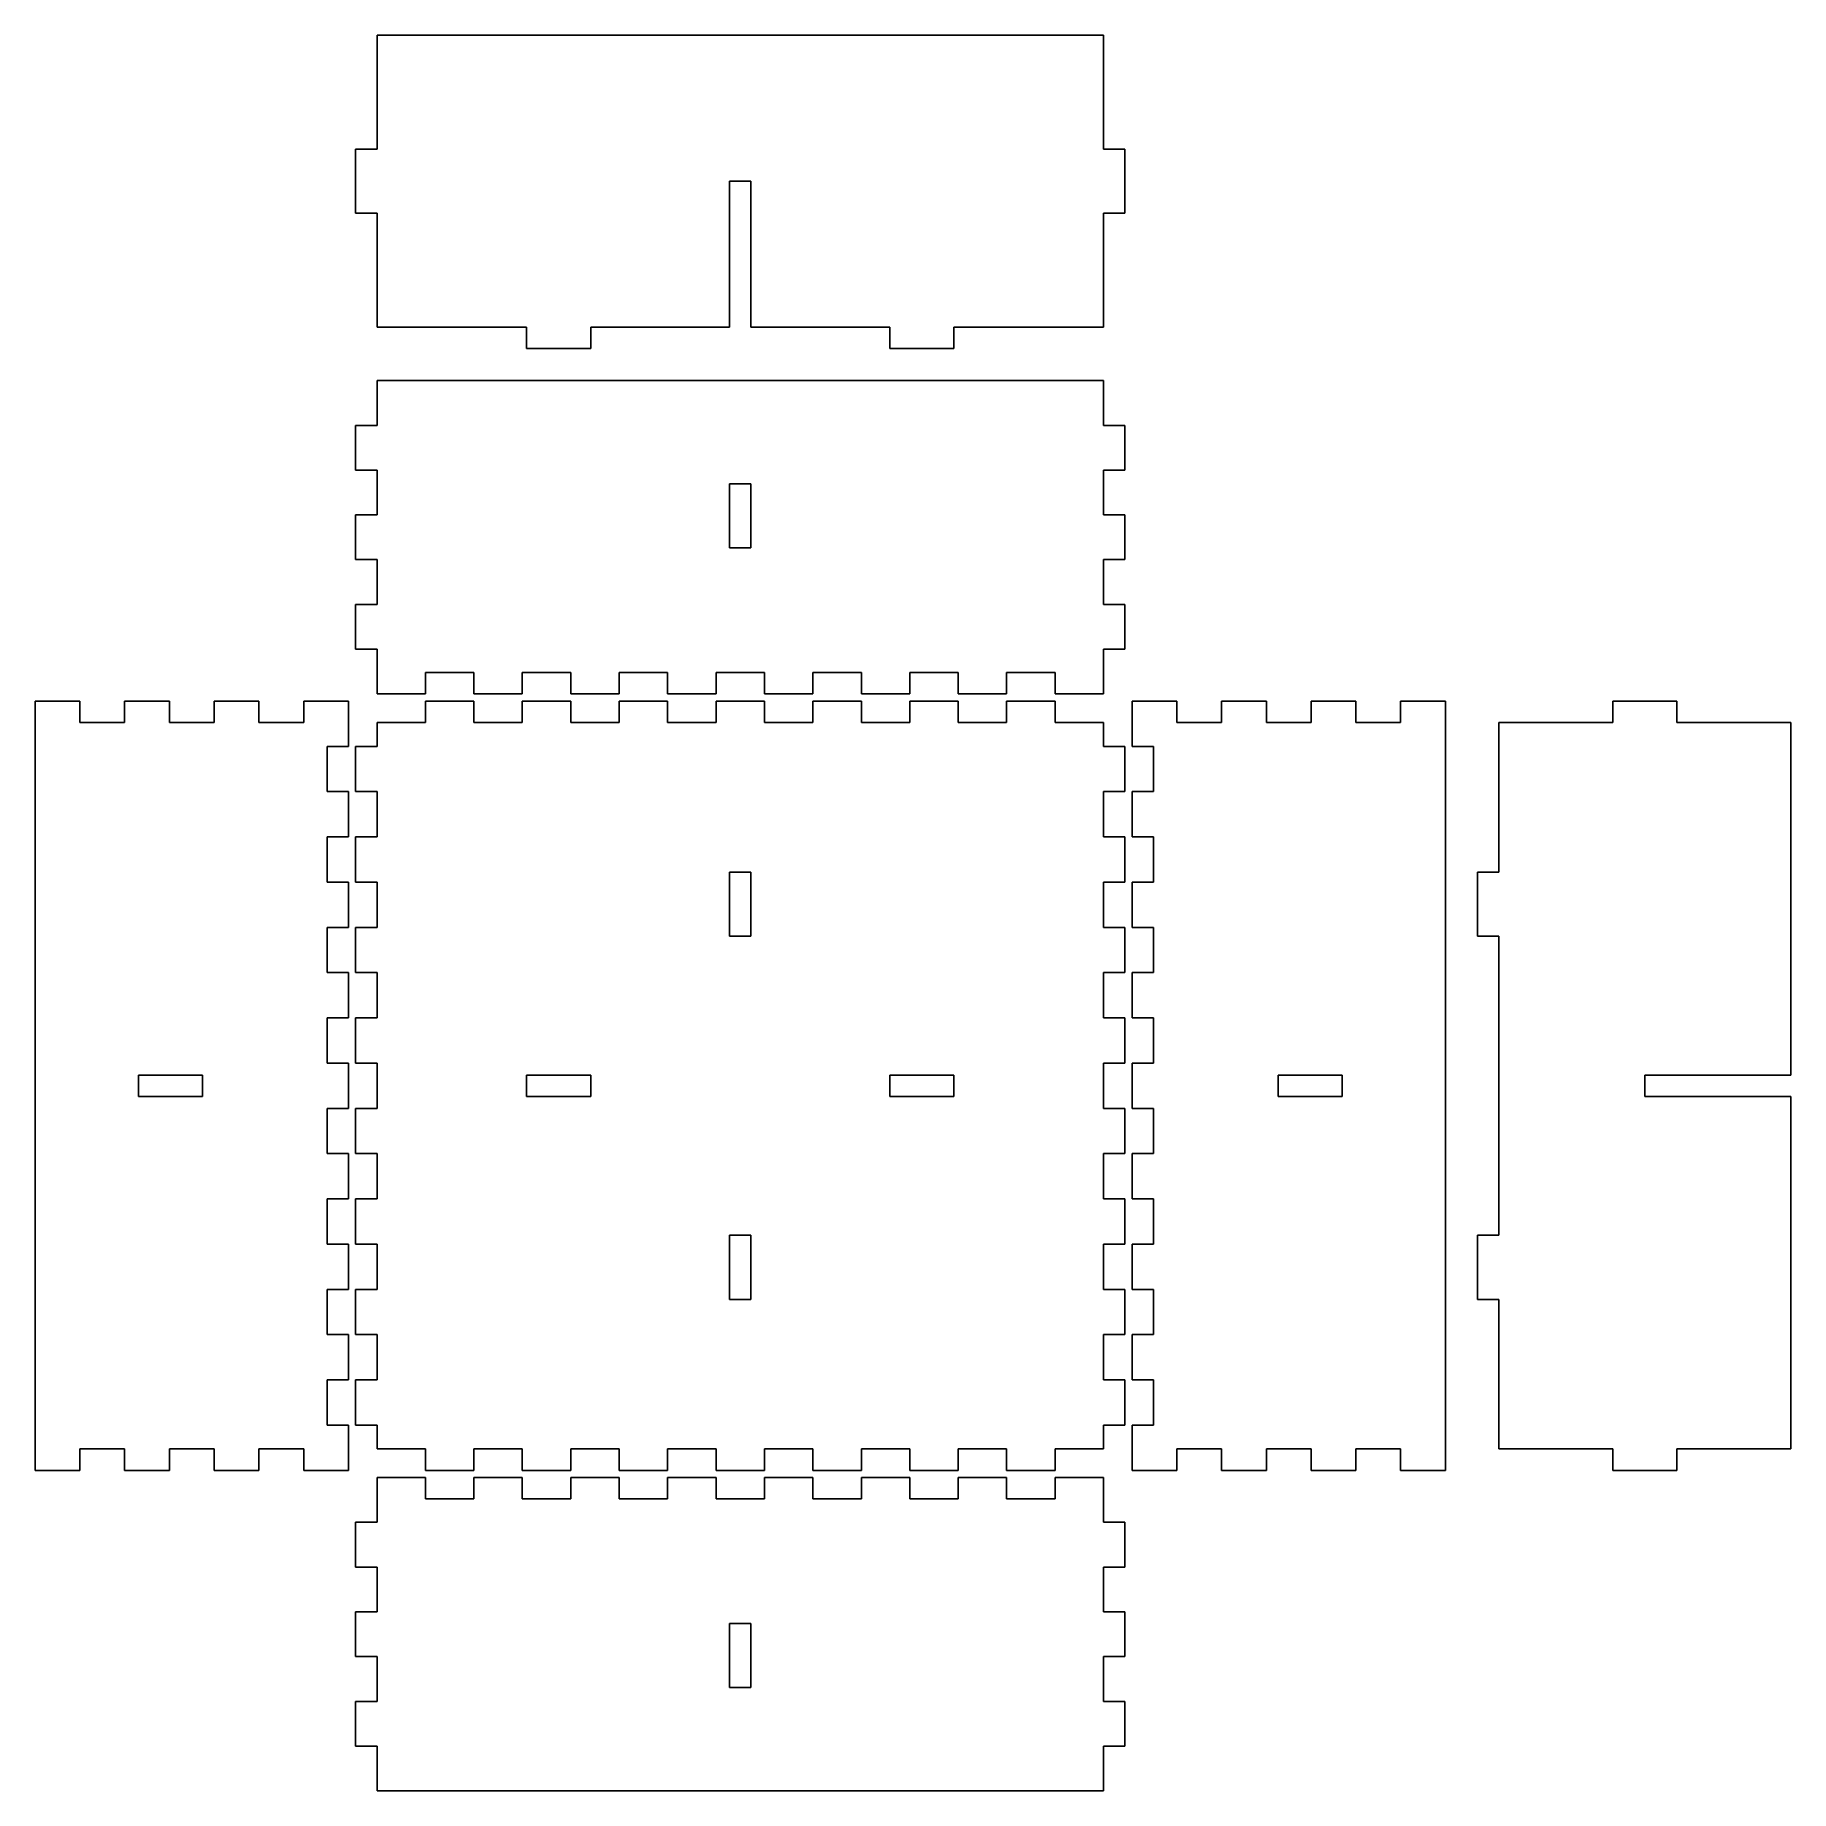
# Model space of a CAD drawing. Header units: metres. Extents: x -99 to 148, y -99 to 148.
import ezdxf

# ---------------------------------------------------------------- set-up
doc = ezdxf.new("R2010")
doc.units = ezdxf.units.M

msp = doc.modelspace()

# ---------------------------------------------------------------- linework, layer by layer
for p, q in [((51, 147.5), (-51, 147.5)), ((-51, 147.5), (-51, 131.5)), ((51, 131.5), (51, 147.5)), ((-51, 131.5), (-54, 131.5)), ((-54, 131.5), (-54, 122.5)), ((54, 131.5), (51, 131.5)), ((54, 122.5), (54, 131.5)), ((-1.5, 106.5), (-1.5, 127)), ((-1.5, 127), (1.5, 127)), ((1.5, 127), (1.5, 106.5)), ((-54, 122.5), (-51, 122.5)), ((-51, 122.5), (-51, 106.5)), ((51, 106.5), (51, 122.5)), ((51, 122.5), (54, 122.5)), ((-51, 106.5), (-30, 106.5)), ((-30, 106.5), (-30, 103.5)), ((-21, 106.5), (-1.5, 106.5)), ((-21, 103.5), (-21, 106.5)), ((1.5, 106.5), (21, 106.5)), ((21, 106.5), (21, 103.5)), ((30, 103.5), (30, 106.5)), ((30, 106.5), (51, 106.5)), ((-30, 103.5), (-21, 103.5)), ((21, 103.5), (30, 103.5)), ((51, 99), (-51, 99)), ((-51, 99), (-51, 92.7143)), ((51, 92.7143), (51, 99)), ((-51, 92.7143), (-54, 92.7143)), ((-54, 92.7143), (-54, 86.4286)), ((54, 92.7143), (51, 92.7143)), ((54, 86.4286), (54, 92.7143)), ((-54, 86.4286), (-51, 86.4286)), ((-51, 86.4286), (-51, 80.1429)), ((51, 80.1429), (51, 86.4286)), ((51, 86.4286), (54, 86.4286)), ((-1.5, 75.5), (-1.5, 84.5)), ((-1.5, 84.5), (1.5, 84.5)), ((1.5, 84.5), (1.5, 75.5)), ((-51, 80.1429), (-54, 80.1429)), ((-54, 80.1429), (-54, 73.8571)), ((54, 80.1429), (51, 80.1429)), ((54, 73.8571), (54, 80.1429)), ((1.5, 75.5), (-1.5, 75.5)), ((-54, 73.8571), (-51, 73.8571)), ((-51, 73.8571), (-51, 67.5714)), ((51, 67.5714), (51, 73.8571)), ((51, 73.8571), (54, 73.8571)), ((-51, 67.5714), (-54, 67.5714)), ((-54, 67.5714), (-54, 61.2857)), ((54, 67.5714), (51, 67.5714)), ((54, 61.2857), (54, 67.5714)), ((-54, 61.2857), (-51, 61.2857)), ((-51, 61.2857), (-51, 55)), ((51, 55), (51, 61.2857)), ((51, 61.2857), (54, 61.2857)), ((-44.2, 58), (-37.4, 58)), ((-44.2, 55), (-44.2, 58)), ((-37.4, 58), (-37.4, 55)), ((-30.6, 55), (-30.6, 58)), ((-30.6, 58), (-23.8, 58)), ((-23.8, 58), (-23.8, 55)), ((-17, 55), (-17, 58)), ((-17, 58), (-10.2, 58)), ((-10.2, 58), (-10.2, 55)), ((-3.39999, 55), (-3.39999, 58)), ((-3.39999, 58), (3.39999, 58)), ((3.39999, 58), (3.39999, 55)), ((10.2, 55), (10.2, 58)), ((10.2, 58), (17, 58)), ((17, 58), (17, 55)), ((23.8, 55), (23.8, 58)), ((23.8, 58), (30.6, 58)), ((30.6, 58), (30.6, 55)), ((37.4, 55), (37.4, 58)), ((37.4, 58), (44.2, 58)), ((44.2, 58), (44.2, 55)), ((-51, 55), (-44.2, 55)), ((-37.4, 55), (-30.6, 55)), ((-23.8, 55), (-17, 55)), ((-10.2, 55), (-3.39999, 55)), ((3.39999, 55), (10.2, 55)), ((17, 55), (23.8, 55)), ((30.6, 55), (37.4, 55)), ((44.2, 55), (51, 55)), ((-92.7143, 54), (-99, 54)), ((-99, 54), (-99, -54)), ((-92.7143, 51), (-92.7143, 54)), ((-80.1429, 54), (-86.4286, 54)), ((-86.4286, 54), (-86.4286, 51)), ((-80.1429, 51), (-80.1429, 54)), ((-67.5714, 54), (-73.8571, 54)), ((-73.8571, 54), (-73.8571, 51)), ((-67.5714, 51), (-67.5714, 54)), ((-55, 54), (-61.2857, 54)), ((-61.2857, 54), (-61.2857, 51)), ((-55, 47.647), (-55, 54)), ((-37.4, 54), (-44.2, 54)), ((-44.2, 54), (-44.2, 51)), ((-37.4, 51), (-37.4, 54)), ((-23.8, 54), (-30.6, 54)), ((-30.6, 54), (-30.6, 51)), ((-23.8, 51), (-23.8, 54)), ((-10.2, 54), (-17, 54)), ((-17, 54), (-17, 51)), ((-10.2, 51), (-10.2, 54)), ((3.39999, 54), (-3.39999, 54)), ((-3.39999, 54), (-3.39999, 51)), ((3.39999, 51), (3.39999, 54)), ((17, 54), (10.2, 54)), ((10.2, 54), (10.2, 51)), ((17, 51), (17, 54)), ((30.6, 54), (23.8, 54)), ((23.8, 54), (23.8, 51)), ((30.6, 51), (30.6, 54)), ((44.2, 54), (37.4, 54)), ((37.4, 54), (37.4, 51)), ((44.2, 51), (44.2, 54)), ((61.2857, 54), (55, 54)), ((55, 54), (55, 47.647)), ((61.2857, 51), (61.2857, 54)), ((73.8571, 54), (67.5714, 54)), ((67.5714, 54), (67.5714, 51)), ((73.8571, 51), (73.8571, 54)), ((86.4286, 54), (80.1429, 54)), ((80.1429, 54), (80.1429, 51)), ((86.4286, 51), (86.4286, 54)), ((99, 54), (92.7143, 54)), ((92.7143, 54), (92.7143, 51)), ((99, -54), (99, 54)), ((131.5, 54), (122.5, 54)), ((122.5, 54), (122.5, 51)), ((131.5, 51), (131.5, 54)), ((-86.4286, 51), (-92.7143, 51)), ((-73.8571, 51), (-80.1429, 51)), ((-61.2857, 51), (-67.5714, 51)), ((-44.2, 51), (-51, 51)), ((-51, 51), (-51, 47.647)), ((-30.6, 51), (-37.4, 51)), ((-17, 51), (-23.8, 51)), ((-3.39999, 51), (-10.2, 51)), ((10.2, 51), (3.39999, 51)), ((23.8, 51), (17, 51)), ((37.4, 51), (30.6, 51)), ((51, 51), (44.2, 51)), ((51, 47.647), (51, 51)), ((67.5714, 51), (61.2857, 51)), ((80.1429, 51), (73.8571, 51)), ((92.7143, 51), (86.4286, 51)), ((122.5, 51), (106.5, 51)), ((106.5, 51), (106.5, 30)), ((147.5, 51), (131.5, 51)), ((147.5, 1.5), (147.5, 51)), ((-58, 41.2941), (-58, 47.647)), ((-58, 47.647), (-55, 47.647)), ((-51, 47.647), (-54, 47.647)), ((-54, 47.647), (-54, 41.2941)), ((54, 47.647), (51, 47.647)), ((54, 41.2941), (54, 47.647)), ((55, 47.647), (58, 47.647)), ((58, 47.647), (58, 41.2941)), ((-55, 41.2941), (-58, 41.2941)), ((-55, 34.9412), (-55, 41.2941)), ((-54, 41.2941), (-51, 41.2941)), ((-51, 41.2941), (-51, 34.9412)), ((51, 34.9412), (51, 41.2941)), ((51, 41.2941), (54, 41.2941)), ((58, 41.2941), (55, 41.2941)), ((55, 41.2941), (55, 34.9412)), ((-58, 28.5882), (-58, 34.9412)), ((-58, 34.9412), (-55, 34.9412)), ((-51, 34.9412), (-54, 34.9412)), ((-54, 34.9412), (-54, 28.5882)), ((54, 34.9412), (51, 34.9412)), ((54, 28.5882), (54, 34.9412)), ((55, 34.9412), (58, 34.9412)), ((58, 34.9412), (58, 28.5882)), ((-1.5, 21), (-1.5, 30)), ((-1.5, 30), (1.5, 30)), ((1.5, 30), (1.5, 21)), ((106.5, 30), (103.5, 30)), ((103.5, 30), (103.5, 21)), ((-55, 28.5882), (-58, 28.5882)), ((-55, 22.2353), (-55, 28.5882)), ((-54, 28.5882), (-51, 28.5882)), ((-51, 28.5882), (-51, 22.2353)), ((51, 22.2353), (51, 28.5882)), ((51, 28.5882), (54, 28.5882)), ((58, 28.5882), (55, 28.5882)), ((55, 28.5882), (55, 22.2353)), ((-58, 15.8823), (-58, 22.2353)), ((-58, 22.2353), (-55, 22.2353)), ((-51, 22.2353), (-54, 22.2353)), ((-54, 22.2353), (-54, 15.8823)), ((54, 22.2353), (51, 22.2353)), ((54, 15.8823), (54, 22.2353)), ((55, 22.2353), (58, 22.2353)), ((58, 22.2353), (58, 15.8823)), ((1.5, 21), (-1.5, 21)), ((103.5, 21), (106.5, 21)), ((106.5, 21), (106.5, -21)), ((-55, 15.8823), (-58, 15.8823)), ((-55, 9.5294), (-55, 15.8823)), ((-54, 15.8823), (-51, 15.8823)), ((-51, 15.8823), (-51, 9.5294)), ((51, 9.5294), (51, 15.8823)), ((51, 15.8823), (54, 15.8823)), ((58, 15.8823), (55, 15.8823)), ((55, 15.8823), (55, 9.5294)), ((-58, 3.17647), (-58, 9.5294)), ((-58, 9.5294), (-55, 9.5294)), ((-51, 9.5294), (-54, 9.5294)), ((-54, 9.5294), (-54, 3.17645)), ((54, 9.5294), (51, 9.5294)), ((54, 3.17645), (54, 9.5294)), ((55, 9.5294), (58, 9.5294)), ((58, 9.5294), (58, 3.17647)), ((-55, 3.17647), (-58, 3.17647)), ((-55, -3.17647), (-55, 3.17647)), ((-54, 3.17645), (-51, 3.17645)), ((-51, 3.17645), (-51, -3.17647)), ((51, -3.17647), (51, 3.17645)), ((51, 3.17645), (54, 3.17645)), ((58, 3.17647), (55, 3.17647)), ((55, 3.17647), (55, -3.17647)), ((-84.5, -1.5), (-84.5, 1.5)), ((-84.5, 1.5), (-75.5, 1.5)), ((-75.5, 1.5), (-75.5, -1.5)), ((-30, -1.5), (-30, 1.5)), ((-30, 1.5), (-21, 1.5)), ((-21, 1.5), (-21, -1.5)), ((21, -1.5), (21, 1.5)), ((21, 1.5), (30, 1.5)), ((30, 1.5), (30, -1.5)), ((75.5, -1.5), (75.5, 1.5)), ((75.5, 1.5), (84.5, 1.5)), ((84.5, 1.5), (84.5, -1.5)), ((127, -1.5), (127, 1.5)), ((127, 1.5), (147.5, 1.5)), ((-75.5, -1.5), (-84.5, -1.5)), ((-21, -1.5), (-30, -1.5)), ((30, -1.5), (21, -1.5)), ((84.5, -1.5), (75.5, -1.5)), ((147.5, -1.5), (127, -1.5)), ((147.5, -51), (147.5, -1.5)), ((-58, -9.5294), (-58, -3.17647)), ((-58, -3.17647), (-55, -3.17647)), ((-51, -3.17647), (-54, -3.17647)), ((-54, -3.17647), (-54, -9.5294)), ((54, -3.17647), (51, -3.17647)), ((54, -9.5294), (54, -3.17647)), ((55, -3.17647), (58, -3.17647)), ((58, -3.17647), (58, -9.5294)), ((-55, -9.5294), (-58, -9.5294)), ((-55, -15.8823), (-55, -9.5294)), ((-54, -9.5294), (-51, -9.5294)), ((-51, -9.5294), (-51, -15.8823)), ((51, -15.8823), (51, -9.5294)), ((51, -9.5294), (54, -9.5294)), ((58, -9.5294), (55, -9.5294)), ((55, -9.5294), (55, -15.8823)), ((-58, -22.2353), (-58, -15.8823)), ((-58, -15.8823), (-55, -15.8823)), ((-51, -15.8823), (-54, -15.8823)), ((-54, -15.8823), (-54, -22.2353)), ((54, -15.8823), (51, -15.8823)), ((54, -22.2353), (54, -15.8823)), ((55, -15.8823), (58, -15.8823)), ((58, -15.8823), (58, -22.2353)), ((-1.5, -30), (-1.5, -21)), ((-1.5, -21), (1.5, -21)), ((1.5, -21), (1.5, -30)), ((106.5, -21), (103.5, -21)), ((103.5, -21), (103.5, -30)), ((-55, -22.2353), (-58, -22.2353)), ((-55, -28.5882), (-55, -22.2353)), ((-54, -22.2353), (-51, -22.2353)), ((-51, -22.2353), (-51, -28.5882)), ((51, -28.5882), (51, -22.2353)), ((51, -22.2353), (54, -22.2353)), ((58, -22.2353), (55, -22.2353)), ((55, -22.2353), (55, -28.5882)), ((-58, -34.9412), (-58, -28.5882)), ((-58, -28.5882), (-55, -28.5882)), ((-51, -28.5882), (-54, -28.5882)), ((-54, -28.5882), (-54, -34.9412)), ((54, -28.5882), (51, -28.5882)), ((54, -34.9412), (54, -28.5882)), ((55, -28.5882), (58, -28.5882)), ((58, -28.5882), (58, -34.9412)), ((1.5, -30), (-1.5, -30)), ((103.5, -30), (106.5, -30)), ((106.5, -30), (106.5, -51)), ((-55, -34.9412), (-58, -34.9412)), ((-55, -41.2941), (-55, -34.9412)), ((-54, -34.9412), (-51, -34.9412)), ((-51, -34.9412), (-51, -41.2941)), ((51, -41.2941), (51, -34.9412)), ((51, -34.9412), (54, -34.9412)), ((58, -34.9412), (55, -34.9412)), ((55, -34.9412), (55, -41.2941)), ((-58, -47.647), (-58, -41.2941)), ((-58, -41.2941), (-55, -41.2941)), ((-51, -41.2941), (-54, -41.2941)), ((-54, -41.2941), (-54, -47.647)), ((54, -41.2941), (51, -41.2941)), ((54, -47.647), (54, -41.2941)), ((55, -41.2941), (58, -41.2941)), ((58, -41.2941), (58, -47.647)), ((-55, -47.647), (-58, -47.647)), ((-55, -54), (-55, -47.647)), ((-54, -47.647), (-51, -47.647)), ((-51, -47.647), (-51, -51)), ((51, -51), (51, -47.647)), ((51, -47.647), (54, -47.647)), ((58, -47.647), (55, -47.647)), ((55, -47.647), (55, -54)), ((-92.7143, -51), (-86.4286, -51)), ((-92.7143, -54), (-92.7143, -51)), ((-86.4286, -51), (-86.4286, -54)), ((-80.1429, -54), (-80.1429, -51)), ((-80.1429, -51), (-73.8571, -51)), ((-73.8571, -51), (-73.8571, -54)), ((-67.5714, -54), (-67.5714, -51)), ((-67.5714, -51), (-61.2857, -51)), ((-61.2857, -51), (-61.2857, -54)), ((-51, -51), (-44.2, -51)), ((-44.2, -51), (-44.2, -54)), ((-37.4, -51), (-30.6, -51)), ((-37.4, -54), (-37.4, -51)), ((-30.6, -51), (-30.6, -54)), ((-23.8, -54), (-23.8, -51)), ((-23.8, -51), (-17, -51)), ((-17, -51), (-17, -54)), ((-10.2, -54), (-10.2, -51)), ((-10.2, -51), (-3.39999, -51)), ((-3.39999, -51), (-3.39999, -54)), ((3.39999, -54), (3.39999, -51)), ((3.39999, -51), (10.2, -51)), ((10.2, -51), (10.2, -54)), ((17, -54), (17, -51)), ((17, -51), (23.8, -51)), ((23.8, -51), (23.8, -54)), ((30.6, -54), (30.6, -51)), ((30.6, -51), (37.4, -51)), ((37.4, -51), (37.4, -54)), ((44.2, -54), (44.2, -51)), ((44.2, -51), (51, -51)), ((61.2857, -51), (67.5714, -51)), ((61.2857, -54), (61.2857, -51)), ((67.5714, -51), (67.5714, -54)), ((73.8571, -54), (73.8571, -51)), ((73.8571, -51), (80.1429, -51)), ((80.1429, -51), (80.1429, -54)), ((86.4286, -54), (86.4286, -51)), ((86.4286, -51), (92.7143, -51)), ((92.7143, -51), (92.7143, -54)), ((106.5, -51), (122.5, -51)), ((122.5, -51), (122.5, -54)), ((131.5, -51), (147.5, -51)), ((131.5, -54), (131.5, -51)), ((-99, -54), (-92.7143, -54)), ((-86.4286, -54), (-80.1429, -54)), ((-73.8571, -54), (-67.5714, -54)), ((-61.2857, -54), (-55, -54)), ((-44.2, -54), (-37.4, -54)), ((-30.6, -54), (-23.8, -54)), ((-17, -54), (-10.2, -54)), ((-3.39999, -54), (3.39999, -54)), ((10.2, -54), (17, -54)), ((23.8, -54), (30.6, -54)), ((37.4, -54), (44.2, -54)), ((55, -54), (61.2857, -54)), ((67.5714, -54), (73.8571, -54)), ((80.1429, -54), (86.4286, -54)), ((92.7143, -54), (99, -54)), ((122.5, -54), (131.5, -54)), ((-44.2, -55), (-51, -55)), ((-51, -55), (-51, -61.2857)), ((-44.2, -58), (-44.2, -55)), ((-30.6, -55), (-37.4, -55)), ((-37.4, -55), (-37.4, -58)), ((-30.6, -58), (-30.6, -55)), ((-17, -55), (-23.8, -55)), ((-23.8, -55), (-23.8, -58)), ((-17, -58), (-17, -55)), ((-3.39999, -55), (-10.2, -55)), ((-10.2, -55), (-10.2, -58)), ((-3.39999, -58), (-3.39999, -55)), ((10.2, -55), (3.39999, -55)), ((3.39999, -55), (3.39999, -58)), ((10.2, -58), (10.2, -55)), ((23.8, -55), (17, -55)), ((17, -55), (17, -58)), ((23.8, -58), (23.8, -55)), ((37.4, -55), (30.6, -55)), ((30.6, -55), (30.6, -58)), ((37.4, -58), (37.4, -55)), ((51, -55), (44.2, -55)), ((44.2, -55), (44.2, -58)), ((51, -61.2857), (51, -55)), ((-37.4, -58), (-44.2, -58)), ((-23.8, -58), (-30.6, -58)), ((-10.2, -58), (-17, -58)), ((3.39999, -58), (-3.39999, -58)), ((17, -58), (10.2, -58)), ((30.6, -58), (23.8, -58)), ((44.2, -58), (37.4, -58)), ((-51, -61.2857), (-54, -61.2857)), ((-54, -61.2857), (-54, -67.5714)), ((54, -61.2857), (51, -61.2857)), ((54, -67.5714), (54, -61.2857)), ((-54, -67.5714), (-51, -67.5714)), ((-51, -67.5714), (-51, -73.8571)), ((51, -73.8571), (51, -67.5714)), ((51, -67.5714), (54, -67.5714)), ((-51, -73.8571), (-54, -73.8571)), ((-54, -73.8571), (-54, -80.1429)), ((54, -73.8571), (51, -73.8571)), ((54, -80.1429), (54, -73.8571)), ((-1.5, -84.5), (-1.5, -75.5)), ((-1.5, -75.5), (1.5, -75.5)), ((1.5, -75.5), (1.5, -84.5)), ((-54, -80.1429), (-51, -80.1429)), ((-51, -80.1429), (-51, -86.4286)), ((51, -86.4286), (51, -80.1429)), ((51, -80.1429), (54, -80.1429)), ((1.5, -84.5), (-1.5, -84.5)), ((-51, -86.4286), (-54, -86.4286)), ((-54, -86.4286), (-54, -92.7143)), ((54, -86.4286), (51, -86.4286)), ((54, -92.7143), (54, -86.4286)), ((-54, -92.7143), (-51, -92.7143)), ((-51, -92.7143), (-51, -99)), ((51, -92.7143), (54, -92.7143)), ((51, -99), (51, -92.7143)), ((-51, -99), (51, -99))]:
    msp.add_line(p, q)

doc.saveas('drawing.dxf')
